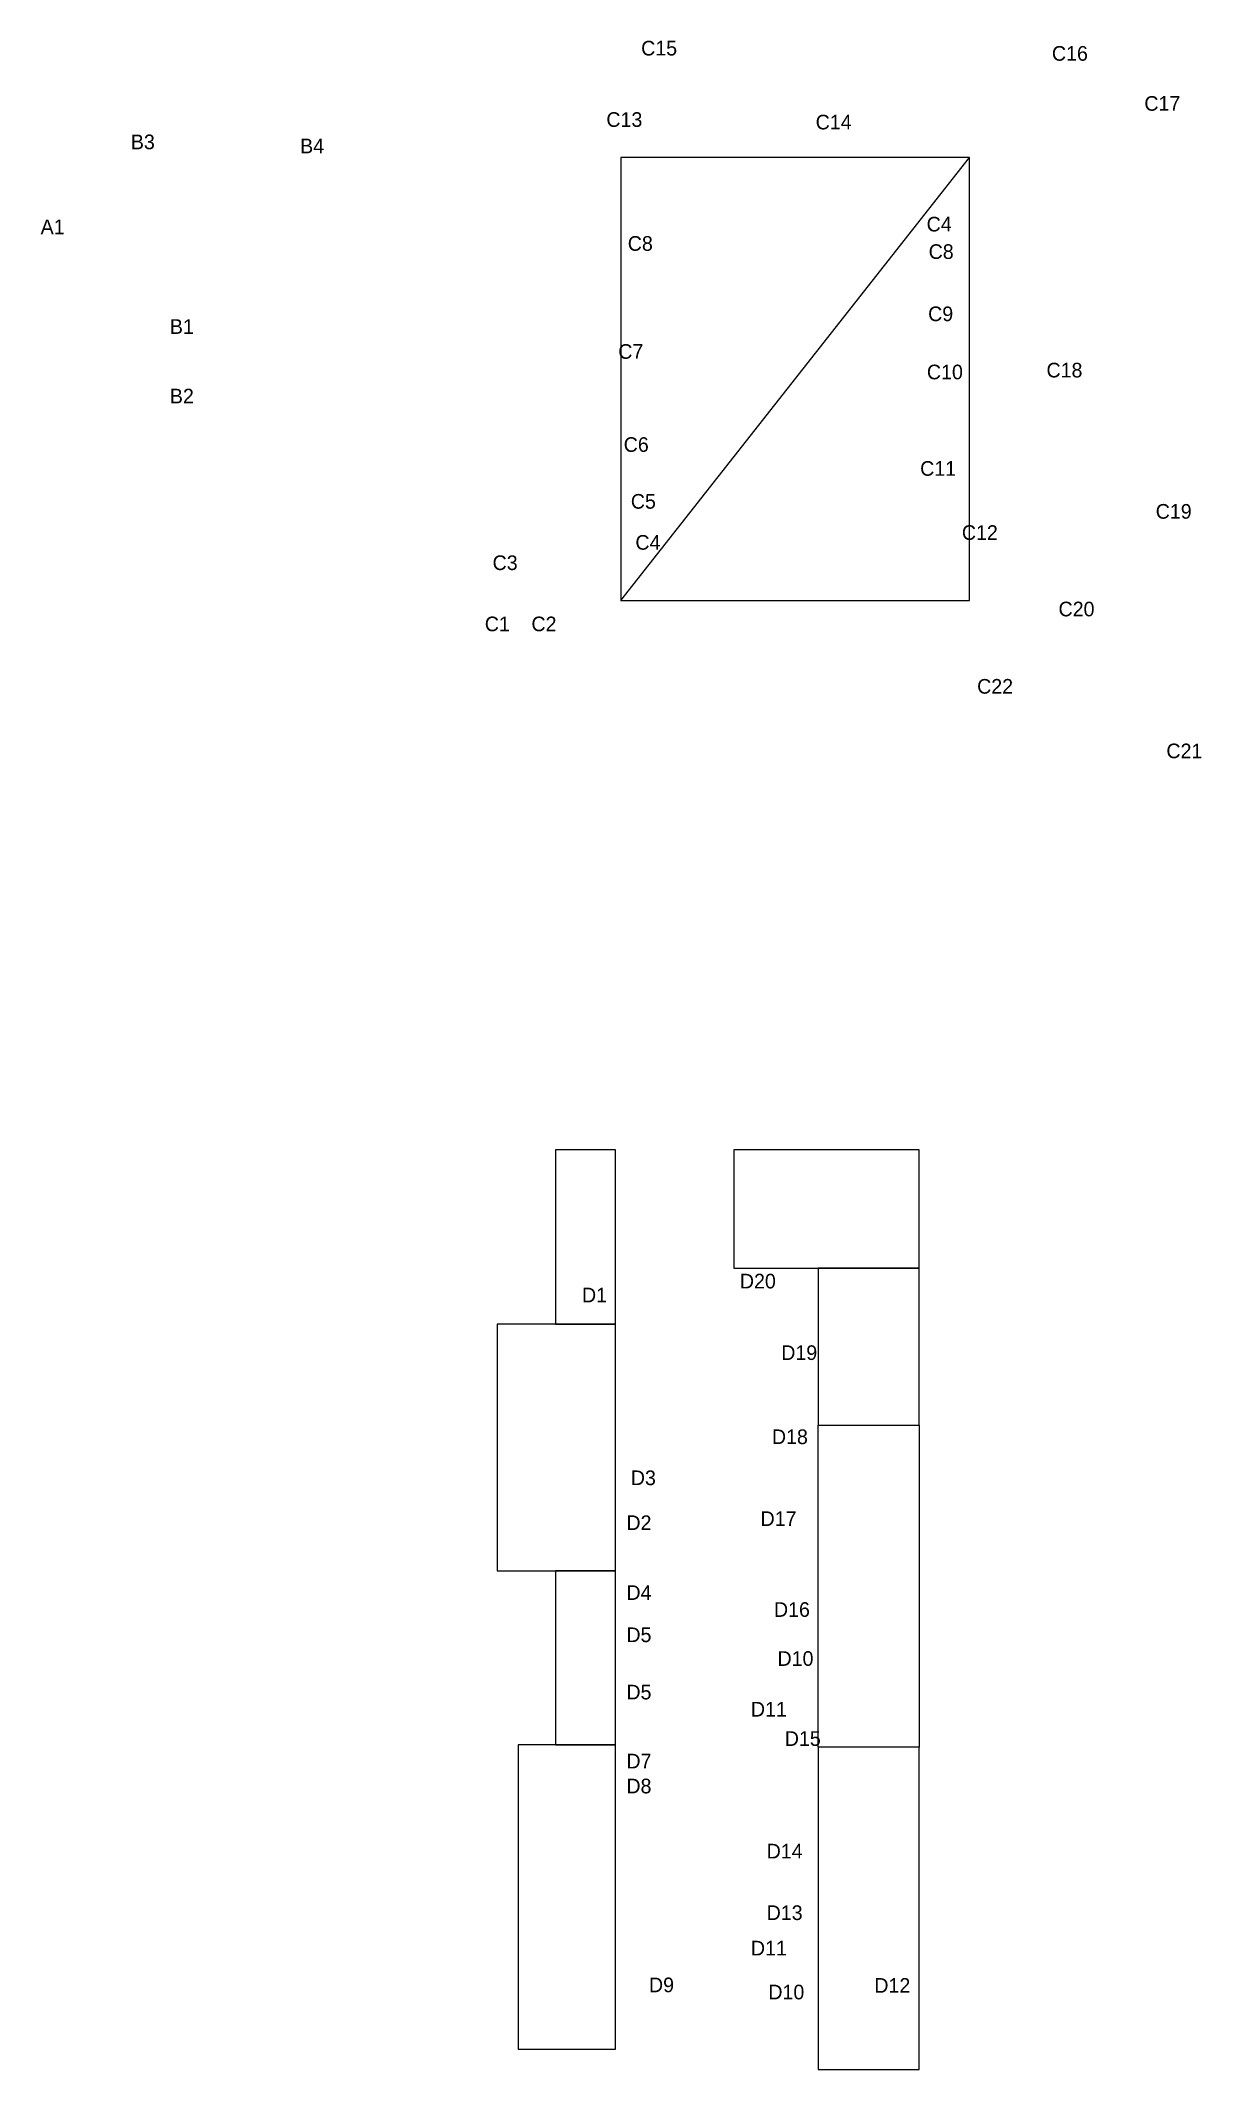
# Model space of a CAD drawing. Header units: millimetres. Extents: x 2823 to 3507, y -110 to 1087.
import ezdxf
from ezdxf.enums import TextEntityAlignment as Align

# ---------------------------------------------------------------- set-up
doc = ezdxf.new("R2010")
doc.units = ezdxf.units.MM
doc.styles.add('TAKSİM', font='GOTHIC.TTF', dxfattribs={"height": 20})

msp = doc.modelspace()

# ---------------------------------------------------------------- linework, layer by layer
at = {"color": 1}
for p, q in [((3164.7, 756.4), (3370.3, 1017.6)), ((3281, 362.5), (3340.5, 362.5))]:
    msp.add_line(p, q, dxfattribs=at)
for points in [[(3370.3, 1017.6), (3164.7, 1017.6), (3164.7, 756.4), (3370.3, 756.4)], [(3161.5, 432.3), (3126.1, 432.3), (3126.1, 329.6), (3161.5, 329.6)], [(3231.2, 362.5), (3340.5, 362.5), (3340.5, 432.3), (3231.2, 432.3)], [(3281, 270), (3340.5, 270), (3340.5, 362.5), (3281, 362.5)], [(3161.5, 329.6), (3091.8, 329.6), (3091.8, 184.1), (3161.5, 184.1)], [(3340.5, 80), (3281, 80), (3281, 270), (3340.5, 270)], [(3161.5, 184.1), (3126.1, 184.1), (3126.1, 81.4), (3161.5, 81.4)], [(3161.5, 81.4), (3104, 81.4), (3104, -98.1), (3161.5, -98.1)], [(3340.5, 80), (3281, 80), (3281, -110), (3340.5, -110)]]:
    msp.add_lwpolyline(points, close=True, dxfattribs=at)

# ---------------------------------------------------------------- texts
at = {"color": 1, "style": 'TAKSİM'}
for s, p in [('C15', (3187.2, 1077.8)), ('C16', (3429.4, 1074.7)), ('C17', (3483.9, 1045.2)), ('C13', (3166.7, 1035.7)), ('C14', (3290.1, 1034.2)), ('B3', (2882.8, 1022.5)), ('B4', (2982.6, 1020.1)), ('C4', (3352.3, 974)), ('A1', (2829.6, 972.4)), ('C8', (3176.1, 962.6)), ('C8', (3353.5, 957.8)), ('B1', (2905.8, 913.6)), ('C9', (3353.2, 921.1)), ('C7', (3170.5, 898.9)), ('C10', (3355.7, 886.8)), ('C18', (3426.2, 887.9)), ('B2', (2905.8, 872.6)), ('C6', (3173.7, 844)), ('C11', (3351.7, 829.9)), ('C5', (3177.9, 810.5)), ('C19', (3490.6, 804.6)), ('C4', (3180.6, 786.3)), ('C12', (3376.3, 792.1)), ('C3', (3096.4, 774.3)), ('C20', (3433.3, 747)), ('C1', (3091.8, 738.2)), ('C2', (3119.3, 738.2)), ('C22', (3385.3, 701.4)), ('C21', (3496.9, 663.3)), ('D20', (3245.4, 350.6)), ('D1', (3149.1, 342.4)), ('D19', (3269.8, 308.4)), ('D18', (3264.3, 258.8)), ('D3', (3177.9, 234.6)), ('D2', (3175.3, 208.1)), ('D17', (3257.6, 210.5)), ('D4', (3175.3, 166.9)), ('D16', (3265.5, 156.9)), ('D5', (3175.3, 142)), ('D10', (3267.6, 128)), ('D5', (3175.3, 108.2)), ('D11', (3251.9, 98.1)), ('D15', (3271.9, 80.8)), ('D7', (3175.3, 67.5)), ('D8', (3175.3, 52.8)), ('D14', (3261.2, 14.4)), ('D13', (3261.2, -21.9)), ('D11', (3251.9, -42.8)), ('D9', (3188.6, -64.5)), ('D12', (3324.7, -64.8)), ('D10', (3262.2, -68.7))]:
    msp.add_text(s, height=8.64, dxfattribs=at).set_placement(p, align=Align.CENTER)

doc.saveas('drawing.dxf')
